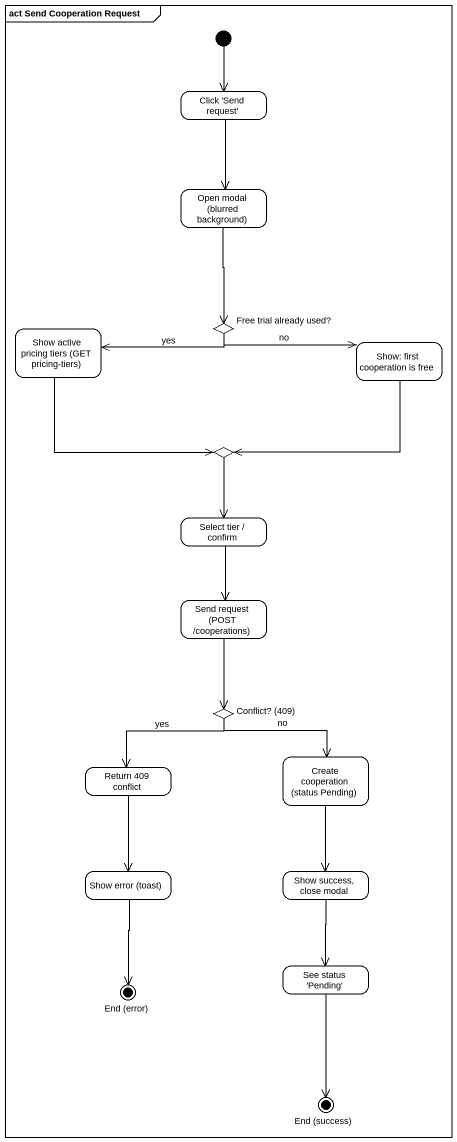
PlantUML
@startuml
mainframe act Send Cooperation Request
hide empty description
state "Click 'Send request'" as Click_Send_request
state "Open modal (blurred background)" as Open_modal_blurred
state "Show active pricing tiers (GET pricing-tiers)" as Show_active_pricing_tiers
state "Free trial already used?" as Free_trial_already_used <<choice>>
state "Show: first cooperation is free" as Show_first_cooperation_is
state choice1 <<choice>>
state "Select tier / confirm" as Select_tier_confirm
state "Send request (POST /cooperations)" as Send_request_POST
state "Conflict? (409)" as Conflict_409 <<choice>>
state "Return 409 conflict" as Return_409_conflict
state "Create cooperation (status Pending)" as Create_cooperation_status
state "Show error (toast)" as Show_error_toast
state "Show success, close modal" as Show_success_close_modal
state "End (error)" as End_error <<end>>
state "See status 'Pending'" as See_status_Pending
state "End (success)" as End_success <<end>>
[*] --> Click_Send_request
Click_Send_request --> Open_modal_blurred
Open_modal_blurred --> Free_trial_already_used
Show_active_pricing_tiers --> choice1
Free_trial_already_used -left-> Show_active_pricing_tiers : yes
Free_trial_already_used -right-> Show_first_cooperation_is : no
Show_first_cooperation_is -left-> choice1
choice1 --> Select_tier_confirm
Select_tier_confirm --> Send_request_POST
Send_request_POST --> Conflict_409
Conflict_409 --> Return_409_conflict : yes
Conflict_409 --> Create_cooperation_status : no
Return_409_conflict --> Show_error_toast
Create_cooperation_status --> Show_success_close_modal
Show_error_toast --> End_error
Show_success_close_modal --> See_status_Pending
See_status_Pending --> End_success
@enduml
